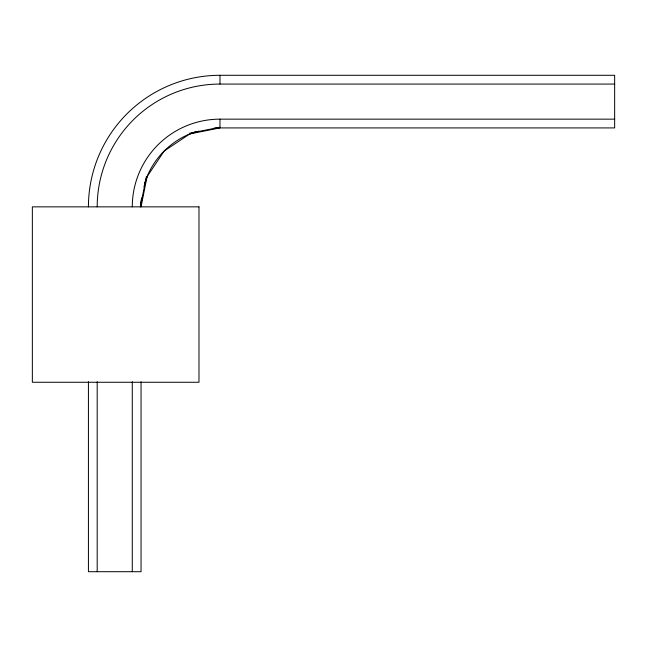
<?xml version="1.0" encoding="UTF-8"?>
<svg xmlns="http://www.w3.org/2000/svg" width="647" height="647" viewBox="0 0 647 647"><rect width="100%" height="100%" fill="white"/><g stroke="black" fill="none" stroke-linecap="round" stroke-linejoin="round"><path stroke-width="0.97" d="M141.612 198.192L140.383 206.854L146.44 176.388M199.033 131.123L189.773 133.929L164.168 151.042L147.055 176.647L141.046 206.854A78.934 78.934 0 0 1 141.547 198.014M143.966 186.829L147.055 176.647M189.522 133.314L219.98 127.249M189.773 133.929L219.98 127.92L614.65 127.92L614.65 75.295L219.98 75.295A131.559 131.559 0 0 0 88.429 206.854M97.196 206.854A122.784 122.784 0 0 1 219.98 84.07L614.65 84.07M132.279 206.854A87.701 87.701 0 0 1 219.98 119.153L614.65 119.153M219.98 75.295L219.98 84.07M219.98 119.153L219.98 127.92A78.934 78.934 0 0 0 214.084 128.138M141.046 381.698L141.046 571.705L88.429 571.705L88.429 381.698M132.279 381.698L132.279 571.705M97.196 381.698L97.196 571.705M144.556 183.586A78.934 78.934 0 0 1 195.774 131.721M198.985 206.854L32.35 206.854L32.35 382.264L198.985 382.264L198.985 206.854"/></g></svg>
